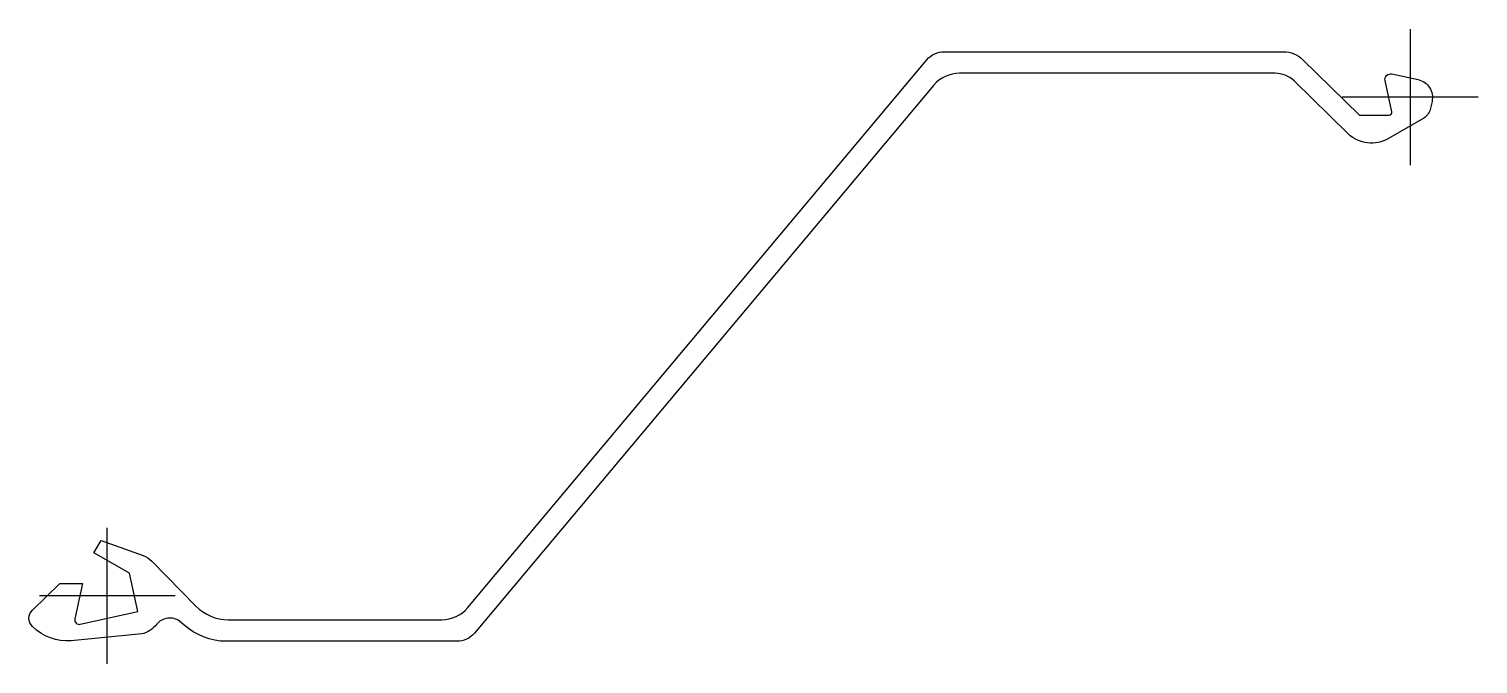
# Model space of a CAD drawing. Header units: millimetres. Extents: x -3.5 to 60.5, y -3 to 25.
import ezdxf

# ---------------------------------------------------------------- set-up
doc = ezdxf.new("R2010")
doc.units = ezdxf.units.MM
doc.header["$LTSCALE"] = 0.2

msp = doc.modelspace()

# ---------------------------------------------------------------- linework, layer by layer
at = {"flags": 128}
msp.add_lwpolyline([(15.907, -0.514), (36.177, 23.643, -0.221688), (36.943, 24), (37.619, 24), (51.92, 24, -0.196163), (52.76, 23.657), (55.27, 21.2), (56.572, 21.2, 0.476382), (56.69, 21.345), (56.399, 22.723, -0.542958), (56.696, 23.019), (57.857, 22.77, -0.418131), (58.469, 21.81), (58.388, 21.454, -0.2081), (58.104, 21.069), (56.554, 20.171, -0.336356), (54.755, 20.394), (52.38, 22.709, 0.195568), (51.542, 23.05), (37.619, 23.05, 0.221694), (36.47, 22.514), (16.2, -1.643, -0.221687), (15.434, -2), (14.758, -2), (5.25, -2, -0.184193), (3.384, -1.275), (3.192, -1.107, 0.164336), (2.677, -0.976, 0.201536), (2.18, -1.25, -0.162995), (1.517, -1.677), (-1.59, -1.98, -0.214317), (-3.3, -1.35, -0.432603), (-3.3, -0.62), (-2.1, 0.55), (-1.09, 0.55), (-1.433, -1.013, 0.548757), (-1.194, -1.251), (1.35, -0.68), (0.98, 1), (-0.6, 1.9), (-0.27, 2.45), (1.586, 1.777, -0.11221), (1.959, 1.538), (3.912, -0.451, 0.201297), (5.339, -1.05), (14.758, -1.05, 0.221692)], format="xyb", close=True, dxfattribs=at)
at = {"layer": 'DEFPOINTS', "flags": 128}
for points in [[(57.5, 25), (57.5, 24), (57.5, 22), (57.5, 19)], [(60.5, 22), (59.5, 22), (57.5, 22), (54.5, 22)], [(0, -3), (0, -2), (0, 0), (0, 3)], [(3, 0), (2, 0), (0, 0), (-3, 0)]]:
    msp.add_lwpolyline(points, dxfattribs=at)

doc.saveas('drawing.dxf')
